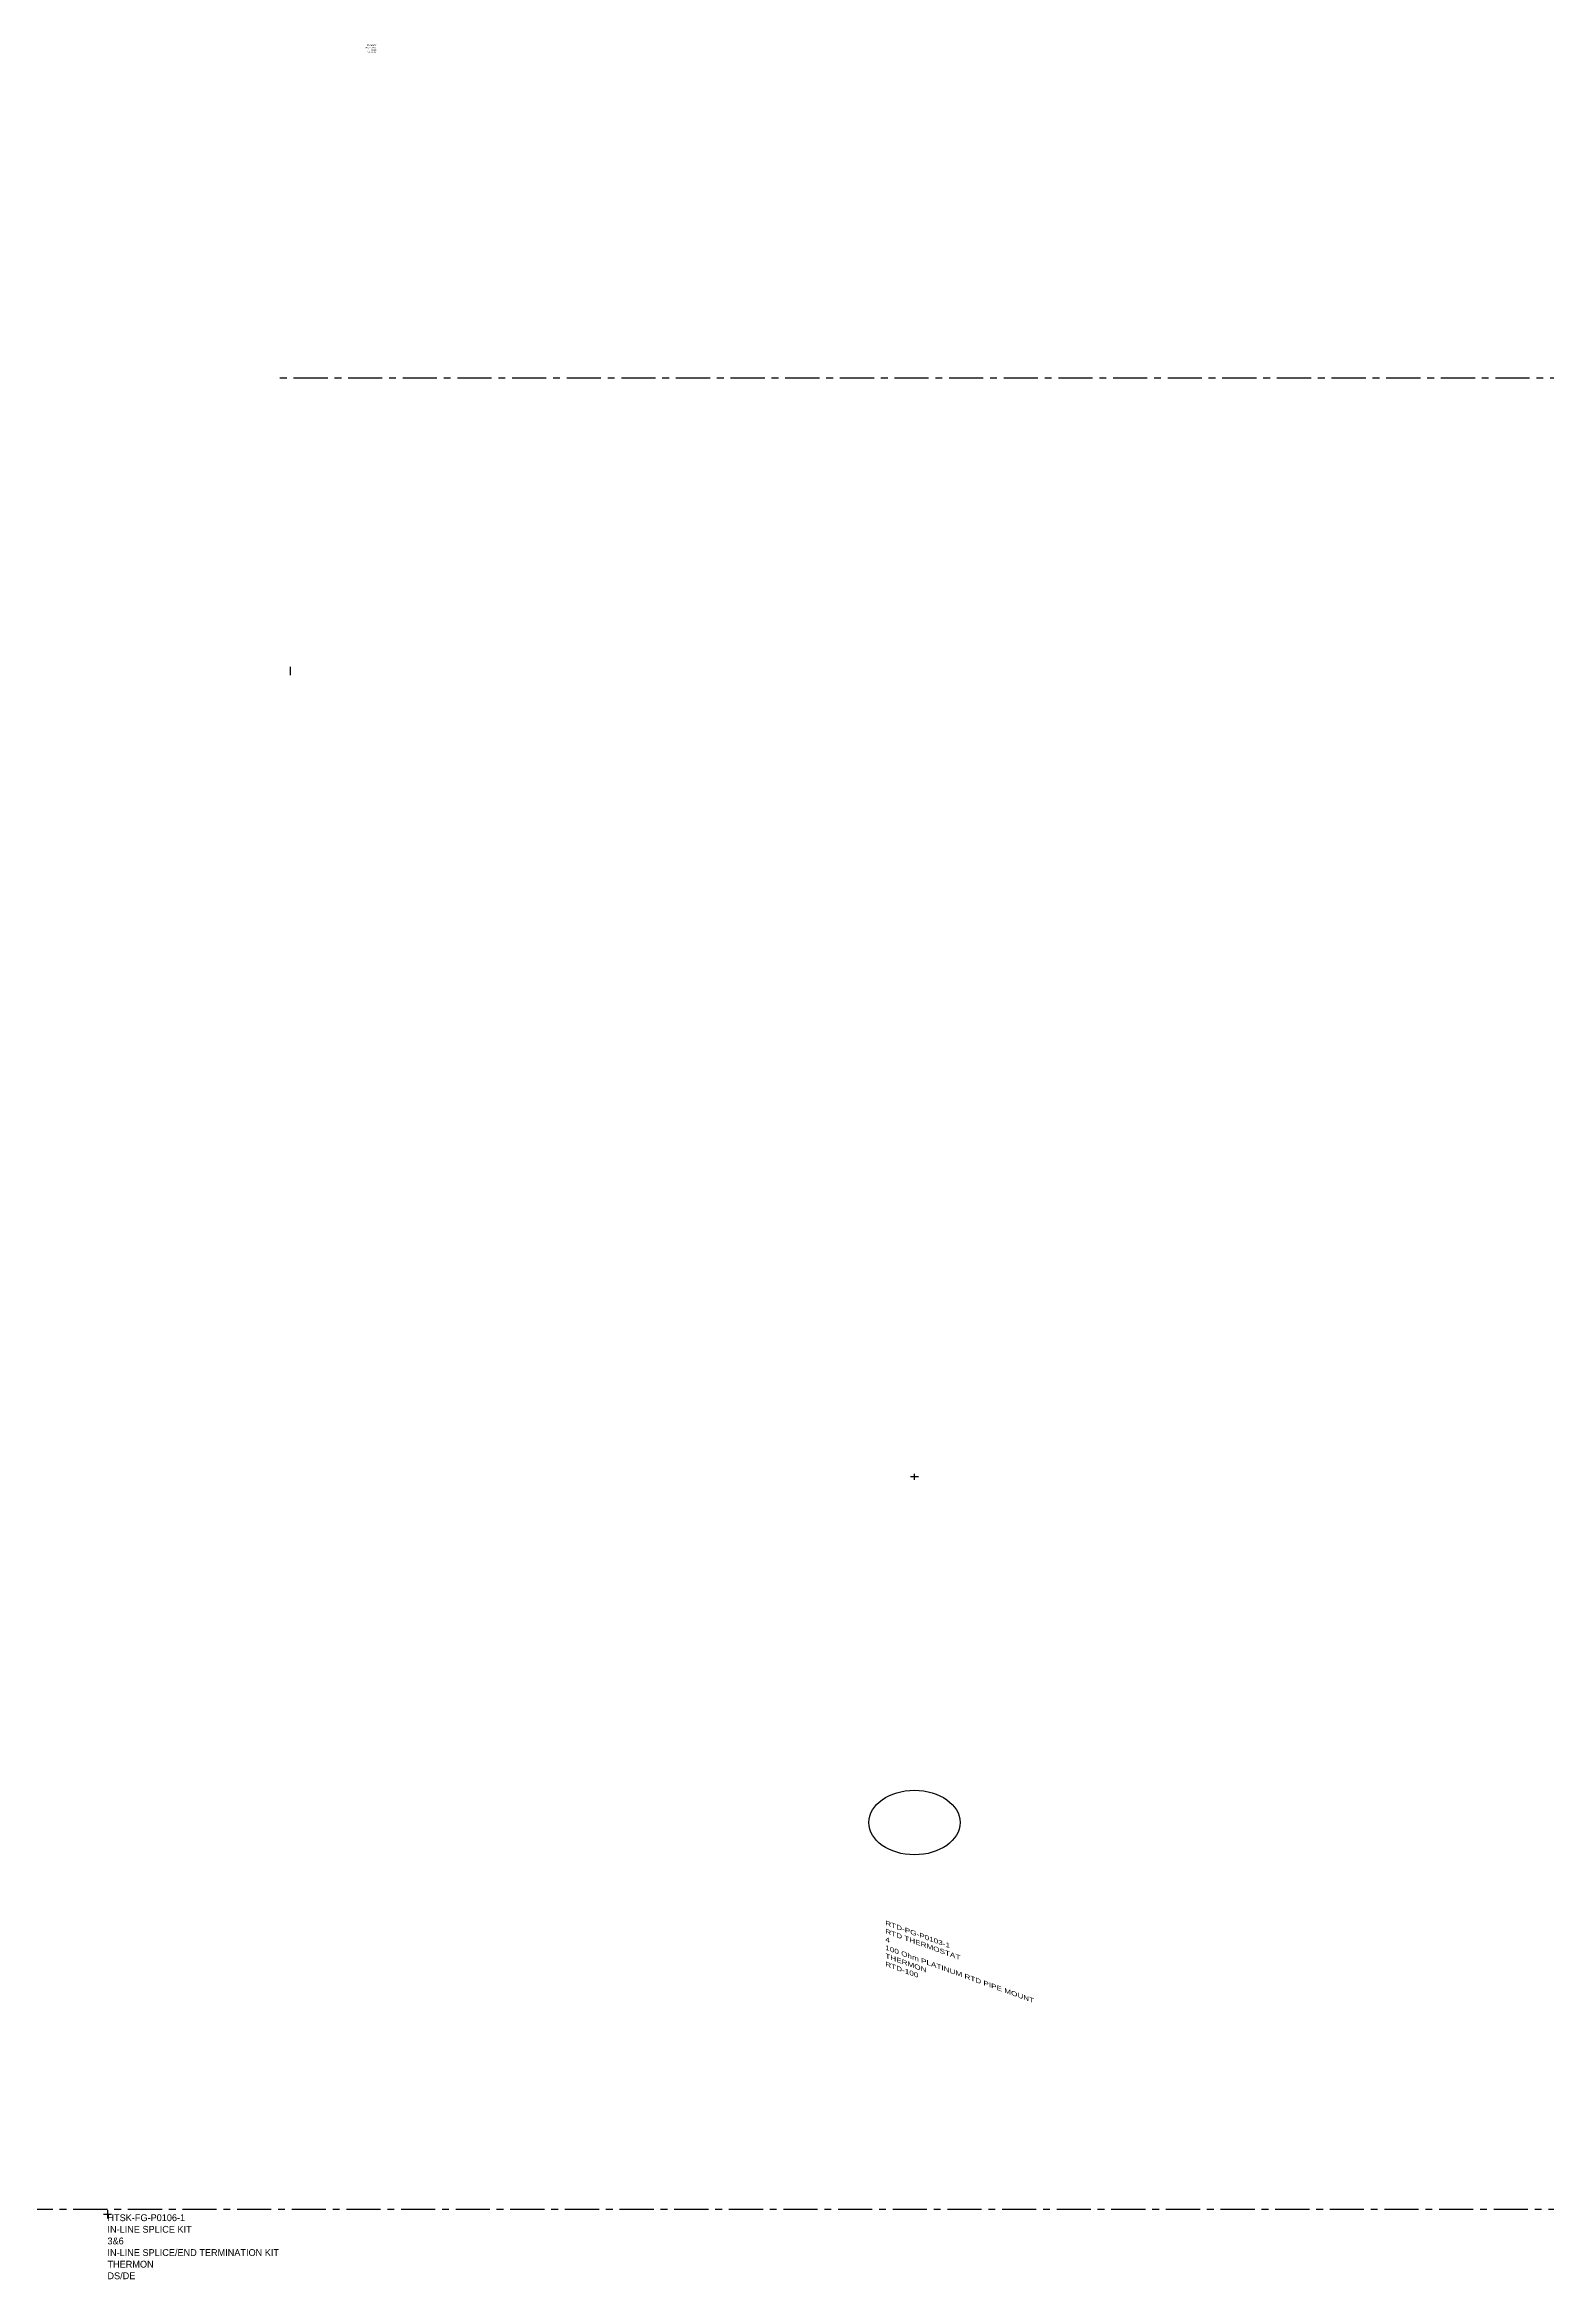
# Model space of a CAD drawing. Extents: x -662 to 7167, y -426 to 2826.
# Drawn here: x 219 to 769, y 1356 to 2174 of the extents above; entities that cross this region are included whole.
import ezdxf
from ezdxf.enums import TextEntityAlignment as Align

# ---------------------------------------------------------------- set-up
doc = ezdxf.new("R2010")
doc.units = 0
doc.header["$LTSCALE"] = 10
doc.linetypes.add('G02-1-PRDXXXX-E-MET-01-P01-01$0$CENTER', pattern=[2, 1.25, -0.25, 0.25, -0.25])
for name, color, linetype in [('(OPTION 3 ELECTRICAL)', 255, 'Continuous'), ('G02-1-PRDXXXX-E-MEQP-01-P01-01$0$EQ INST-HTpwr', 9, 'Continuous'), ('G02-1-PRDXXXX-E-MET-01-P01-01$0$CL_CABLE TRAY INST', 200, 'G02-1-PRDXXXX-E-MET-01-P01-01$0$CENTER')]:
    doc.layers.add(name, color=color, linetype=linetype)
doc.styles.add('G02-1-PRDXXXX-E-MEQP-01-P01-01$0$Standard', font='Franklin%20Gothic%20Medium%20Cond%20Regular.ttf')
doc.styles.add('G02-1-PRDXXXX-E-MEQP-01-P01-02 (OPTION 3)$0$Standard', font='Franklin%20Gothic%20Medium%20Cond%20Regular.ttf')
doc.styles.add('G02-1-PRDXXXX-E-MET-01-P01-01$0$Standard', font='Franklin%20Gothic%20Medium%20Cond%20Regular.ttf')

# ---------------------------------------------------------------- blocks, each defined once
blk = doc.blocks.new('*U143')
at = {"extrusion": (-4.66974e-16, 1, 2.22045e-16)}
blk.add_circle((0, 0, 179.01), 16.7, dxfattribs=at)
at = {"layer": 'DEFPOINTS', "extrusion": (2.28848e-17, 1, -2.22045e-16)}
for p, q in [((-1.5, 0), (1.5, 0)), ((0, 0, 1.5), (0, 0, -1.5))]:
    blk.add_line(p, q, dxfattribs=at)
at = {"layer": 'DEFPOINTS', "extrusion": (-4.71675e-16, 0.891007, -0.45399), "style": 'G02-1-PRDXXXX-E-MEQP-01-P01-01$0$Standard'}
for tag, p in [('E-DIMENSIONS', (25.52, 94.72, 209.38)), ('E-CATALOG#', (21.26, 94.72, 209.38)), ('E-MANUFACTURER', (17.01, 94.72, 209.38)), ('E-D.DESCRIPTION', (12.76, 94.72, 209.38)), ('E-G.DESCRIPTION', (4.25, 94.72, 209.38)), ('E-BOM#', (8.51, 94.72, 209.38)), ('E-TAG', (0, 94.72, 209.38))]:
    blk.add_attdef(tag, text='', height=2.5, rotation=90, dxfattribs=at).set_placement(p, align=Align.TOP_LEFT)
blk = doc.blocks.new('*U142')
at = {"layer": 'DEFPOINTS', "extrusion": (1, 0, -2.22045e-16)}
for p, q in [((0, 1.5), (0, -1.5)), ((0, 0, 1.5), (0, 0, -1.5)), ((10.52, 1.5), (10.52, -1.5))]:
    blk.add_line(p, q, dxfattribs=at)
at = {"layer": 'DEFPOINTS', "extrusion": (1, 0, -2.22045e-16), "style": 'G02-1-PRDXXXX-E-MEQP-01-P01-01$0$Standard'}
for tag, p in [('E-TAG', (0, 0, 10.52)), ('E-G.DESCRIPTION', (-4.25, 0, 10.52)), ('E-BOM#', (-8.51, 0, 10.52)), ('E-D.DESCRIPTION', (-12.76, 0, 10.52)), ('E-MANUFACTURER', (-17.01, 0, 10.52)), ('E-CATALOG#', (-21.26, 0, 10.52)), ('E-DIMENSIONS', (-25.52, 0, 3.34))]:
    blk.add_attdef(tag, text='', height=2.5, rotation=270, dxfattribs=at).set_placement(p, align=Align.TOP_LEFT)
blk = doc.blocks.new('*U150')
at = {"layer": 'DEFPOINTS'}
for p, q in [((-1.5, 0), (1.5, 0)), ((0, 1.5), (0, -1.5))]:
    blk.add_line(p, q, dxfattribs=at)
at = {"layer": 'DEFPOINTS', "extrusion": (0, -1, 0), "style": 'G02-1-PRDXXXX-E-MEQP-01-P01-02 (OPTION 3)$0$Standard'}
for tag, p in [('E-CIRCUIT#', (402.98, 0, -24.55)), ('E-PANEL#', (407.24, 0, -24.55)), ('E-DIMENSIONS', (411.49, 0, -24.55)), ('E-CATALOG#', (415.74, 0, -24.55)), ('E-MANUFACTURER', (419.99, 0, -24.55)), ('E-D.DESCRIPTION', (424.25, 0, -24.55)), ('E-BOM#', (428.5, 0, -24.55)), ('E-G.DESCRIPTION', (432.75, 0, -24.55)), ('E-TAG', (437.01, 0, -24.55))]:
    blk.add_attdef(tag, text='', height=2.5, rotation=270, dxfattribs=at).set_placement(p, align=Align.TOP_LEFT)

msp = doc.modelspace()

# ---------------------------------------------------------------- linework, layer by layer
at = {"layer": 'G02-1-PRDXXXX-E-MET-01-P01-01$0$CL_CABLE TRAY INST'}
for p, q in [((3302.5, 2052.2, 2575.78), (302.5, 2052.2, 2575.78)), ((2981.86, 1381.72, 63.5), (-18.14, 1381.72, 63.5))]:
    msp.add_line(p, q, dxfattribs=at)

# ---------------------------------------------------------------- block references
at = {"layer": '(OPTION 3 ELECTRICAL)', "color": 9, "extrusion": (-1, -2.44929e-16, 0)}
ref = msp.add_blockref('*U150', (-1945, 3094.45, -308.9), dxfattribs=dict(at, xscale=-1, rotation=270))
ref.add_attrib('E-TAG', 'MIQ-PJB-PG-P0104-1', dxfattribs={"layer": 'DEFPOINTS', "extrusion": (-2.44929e-16, 1, 2.22045e-16), "height": 2.5, "style": 'G02-1-PRDXXXX-E-MEQP-01-P01-02 (OPTION 3)$0$Standard'}).set_placement((-308.9, 3531.46, 1920.46), align=Align.TOP_LEFT)
ref.add_attrib('E-G.DESCRIPTION', 'MIQ POWER JUNCTION BOX and BRACKETS', dxfattribs={"layer": 'DEFPOINTS', "extrusion": (-2.44929e-16, 1, 2.22045e-16), "height": 2.5, "style": 'G02-1-PRDXXXX-E-MEQP-01-P01-02 (OPTION 3)$0$Standard'}).set_placement((-308.9, 3527.2, 1920.46), align=Align.TOP_LEFT)
ref.add_attrib('E-BOM#', '2 & 3', dxfattribs={"layer": 'DEFPOINTS', "extrusion": (-2.44929e-16, 1, 2.22045e-16), "height": 2.5, "style": 'G02-1-PRDXXXX-E-MEQP-01-P01-02 (OPTION 3)$0$Standard'}).set_placement((-308.9, 3522.95, 1920.46), align=Align.TOP_LEFT)
ref.add_attrib('E-D.DESCRIPTION', 'POWER KIT', dxfattribs={"layer": 'DEFPOINTS', "extrusion": (-2.44929e-16, 1, 2.22045e-16), "height": 2.5, "style": 'G02-1-PRDXXXX-E-MEQP-01-P01-02 (OPTION 3)$0$Standard'}).set_placement((-308.9, 3518.7, 1920.46), align=Align.TOP_LEFT)
ref.add_attrib('E-MANUFACTURER', 'THERMON', dxfattribs={"layer": 'DEFPOINTS', "extrusion": (-2.44929e-16, 1, 2.22045e-16), "height": 2.5, "style": 'G02-1-PRDXXXX-E-MEQP-01-P01-02 (OPTION 3)$0$Standard'}).set_placement((-308.9, 3514.44, 1920.46), align=Align.TOP_LEFT)
ref.add_attrib('E-CATALOG#', 'MIQ-PJBRP-TB4', dxfattribs={"layer": 'DEFPOINTS', "extrusion": (-2.44929e-16, 1, 2.22045e-16), "height": 2.5, "style": 'G02-1-PRDXXXX-E-MEQP-01-P01-02 (OPTION 3)$0$Standard'}).set_placement((-308.9, 3510.19, 1920.46), align=Align.TOP_LEFT)
ref.add_attrib('E-DIMENSIONS', '227Hx170Wx91D', dxfattribs={"layer": 'DEFPOINTS', "extrusion": (-2.44929e-16, 1, 2.22045e-16), "height": 2.5, "style": 'G02-1-PRDXXXX-E-MEQP-01-P01-02 (OPTION 3)$0$Standard'}).set_placement((-308.9, 3505.94, 1920.46), align=Align.TOP_LEFT)
ref.add_attrib('E-PANEL#', 'HTP-I01', dxfattribs={"layer": 'DEFPOINTS', "extrusion": (-2.44929e-16, 1, 2.22045e-16), "height": 2.5, "style": 'G02-1-PRDXXXX-E-MEQP-01-P01-02 (OPTION 3)$0$Standard'}).set_placement((-308.9, 3501.69, 1920.46), align=Align.TOP_LEFT)
ref.add_attrib('E-CIRCUIT#', 'XX', dxfattribs={"layer": 'DEFPOINTS', "extrusion": (-2.44929e-16, 1, 2.22045e-16), "height": 2.5, "style": 'G02-1-PRDXXXX-E-MEQP-01-P01-02 (OPTION 3)$0$Standard'}).set_placement((-308.9, 3497.43, 1920.46), align=Align.TOP_LEFT)
at = {"layer": 'G02-1-PRDXXXX-E-MEQP-01-P01-01$0$EQ INST-HTpwr', "extrusion": (1, 2.98368e-17, 2.74766e-16)}
ref = msp.add_blockref('*U143', (1650, 656.65, 537.3), dxfattribs=dict(at, rotation=44.99999999999994))
ref.add_attrib('E-TAG', 'RTD-PG-P0103-1', dxfattribs={"layer": 'DEFPOINTS', "extrusion": (-0.45399, -0.630037, 0.630037), "height": 2.5, "rotation": 24.4176, "style": 'G02-1-PRDXXXX-E-MEQP-01-P01-01$0$Standard'}).set_placement((-442.44, 1590.4, -660.39), align=Align.TOP_LEFT)
ref.add_attrib('E-G.DESCRIPTION', 'RTD THERMOSTAT', dxfattribs={"layer": 'DEFPOINTS', "extrusion": (-0.45399, -0.630037, 0.630037), "height": 2.5, "rotation": 24.4176, "style": 'G02-1-PRDXXXX-E-MEQP-01-P01-01$0$Standard'}).set_placement((-440.68, 1586.53, -660.39), align=Align.TOP_LEFT)
ref.add_attrib('E-BOM#', '4', dxfattribs={"layer": 'DEFPOINTS', "extrusion": (-0.45399, -0.630037, 0.630037), "height": 2.5, "rotation": 24.4176, "style": 'G02-1-PRDXXXX-E-MEQP-01-P01-01$0$Standard'}).set_placement((-438.93, 1582.65, -660.39), align=Align.TOP_LEFT)
ref.add_attrib('E-D.DESCRIPTION', '100 Ohm PLATINUM RTD PIPE MOUNT', dxfattribs={"layer": 'DEFPOINTS', "extrusion": (-0.45399, -0.630037, 0.630037), "height": 2.5, "rotation": 24.4176, "style": 'G02-1-PRDXXXX-E-MEQP-01-P01-01$0$Standard'}).set_placement((-437.17, 1578.78, -660.39), align=Align.TOP_LEFT)
ref.add_attrib('E-MANUFACTURER', 'THERMON', dxfattribs={"layer": 'DEFPOINTS', "extrusion": (-0.45399, -0.630037, 0.630037), "height": 2.5, "rotation": 24.4176, "style": 'G02-1-PRDXXXX-E-MEQP-01-P01-01$0$Standard'}).set_placement((-435.41, 1574.91, -660.39), align=Align.TOP_LEFT)
ref.add_attrib('E-CATALOG#', 'RTD-100', dxfattribs={"layer": 'DEFPOINTS', "extrusion": (-0.45399, -0.630037, 0.630037), "height": 2.5, "rotation": 24.4176, "style": 'G02-1-PRDXXXX-E-MEQP-01-P01-01$0$Standard'}).set_placement((-433.65, 1571.04, -660.39), align=Align.TOP_LEFT)
at = {"layer": 'G02-1-PRDXXXX-E-MEQP-01-P01-01$0$EQ INST-HTpwr', "extrusion": (-1, 0, 0)}
ref = msp.add_blockref('*U142', (-1380, 2366.7, -241.89), dxfattribs=dict(at, rotation=90))
ref.add_attrib('E-TAG', 'HTSK-FG-P0106-1', dxfattribs={"layer": 'DEFPOINTS', "height": 2.5, "style": 'G02-1-PRDXXXX-E-MEQP-01-P01-01$0$Standard'}).set_placement((241.89, 1380, 2377.22), align=Align.TOP_LEFT)
ref.add_attrib('E-G.DESCRIPTION', 'IN-LINE SPLICE KIT', dxfattribs={"layer": 'DEFPOINTS', "height": 2.5, "style": 'G02-1-PRDXXXX-E-MEQP-01-P01-01$0$Standard'}).set_placement((241.89, 1375.75, 2377.22), align=Align.TOP_LEFT)
ref.add_attrib('E-BOM#', '3&6', dxfattribs={"layer": 'DEFPOINTS', "height": 2.5, "style": 'G02-1-PRDXXXX-E-MEQP-01-P01-01$0$Standard'}).set_placement((241.89, 1371.49, 2377.22), align=Align.TOP_LEFT)
ref.add_attrib('E-D.DESCRIPTION', 'IN-LINE SPLICE/END TERMINATION KIT', dxfattribs={"layer": 'DEFPOINTS', "height": 2.5, "style": 'G02-1-PRDXXXX-E-MEQP-01-P01-01$0$Standard'}).set_placement((241.89, 1367.24, 2377.22), align=Align.TOP_LEFT)
ref.add_attrib('E-MANUFACTURER', 'THERMON', dxfattribs={"layer": 'DEFPOINTS', "height": 2.5, "style": 'G02-1-PRDXXXX-E-MEQP-01-P01-01$0$Standard'}).set_placement((241.89, 1362.99, 2377.22), align=Align.TOP_LEFT)
ref.add_attrib('E-CATALOG#', 'DS/DE', dxfattribs={"layer": 'DEFPOINTS', "height": 2.5, "style": 'G02-1-PRDXXXX-E-MEQP-01-P01-01$0$Standard'}).set_placement((241.89, 1358.74, 2377.22), align=Align.TOP_LEFT)

# ---------------------------------------------------------------- texts
at = {"layer": 'DEFPOINTS', "extrusion": (-1.83697e-16, 5.05322e-16, -1), "insert": (340.36, 2171.25, 2512.28), "char_height": 0.508, "attachment_point": 3, "text_direction": (1, 0, 0), "style": 'G02-1-PRDXXXX-E-MET-01-P01-01$0$Standard'}
msp.add_mtext_dynamic_manual_height_columns('\\A1;UNISTRUT P1000\\P1 5/8" x  1 5/8"\\P12 GAUGE', width=5.2694, gutter_width=1.25, heights=[0], dxfattribs=at)
at = {"layer": 'DEFPOINTS', "extrusion": (1.83697e-16, 1, -5.66554e-16), "insert": (305.92, 2132.73, 2515.03), "char_height": 0.508, "attachment_point": 3, "text_direction": (-1, 0, 0), "style": 'G02-1-PRDXXXX-E-MET-01-P01-01$0$Standard'}
msp.add_mtext_dynamic_manual_height_columns('\\A1;UNISTRUT P1000\\P1 5/8" x  1 5/8"\\P12 GAUGE', width=5.2694, gutter_width=1.25, heights=[0], dxfattribs=at)

doc.saveas('drawing.dxf')
